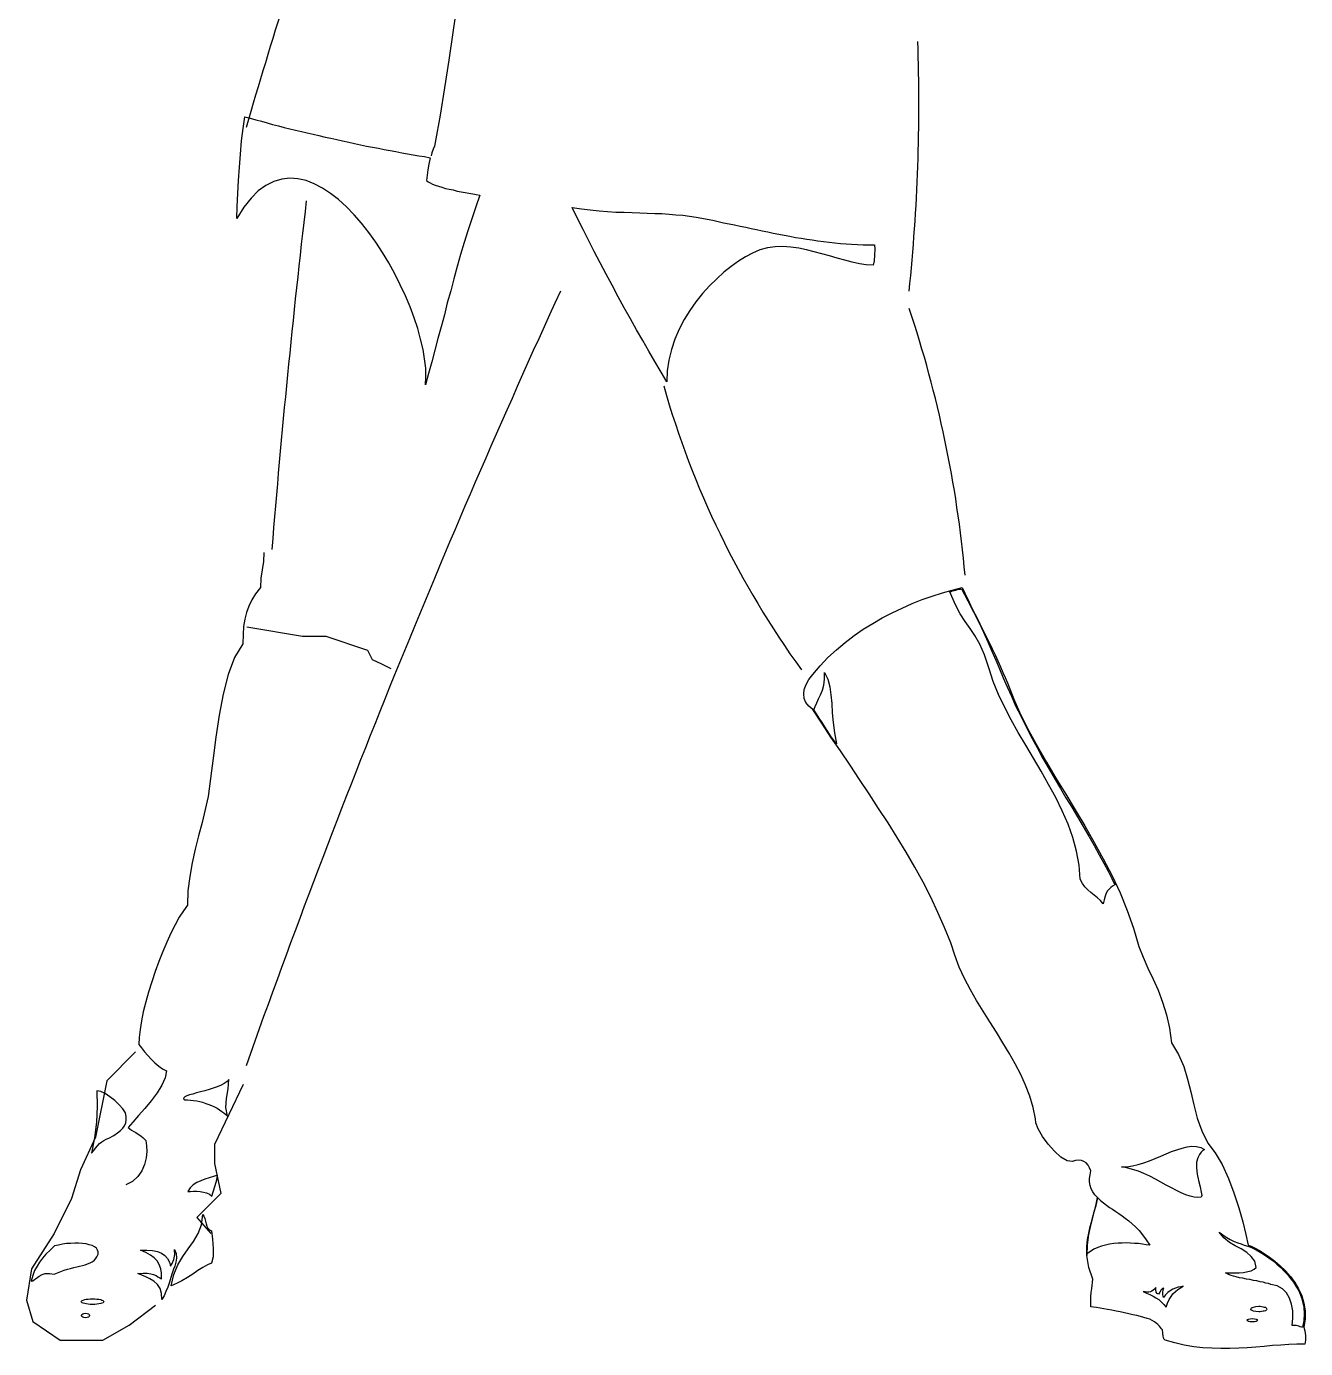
# Model space of a CAD drawing. Header units: millimetres. Extents: x -1580.31 to -1579.41, y 1849.77 to 1851.56.
# Drawn here: x -1580.31 to -1579.41, y 1849.773 to 1850.704 of the extents above; entities that cross this region are included whole.
import ezdxf

# ---------------------------------------------------------------- set-up
doc = ezdxf.new("R2010")
doc.units = ezdxf.units.MM
doc.header["$LTSCALE"] = 10
doc.layers.add('Humanos', color=2, linetype='Continuous')

msp = doc.modelspace()

# ---------------------------------------------------------------- linework, layer by layer
at = {"layer": 'Humanos'}
for p, q in [((-1580.15528, 1850.28099), (-1580.11603, 1850.27445)), ((-1580.11603, 1850.27445), (-1580.09968, 1850.27445)), ((-1580.09968, 1850.27445), (-1580.07025, 1850.26465)), ((-1580.07025, 1850.26465), (-1580.06698, 1850.25811)), ((-1580.06698, 1850.25811), (-1580.06044, 1850.25484)), ((-1580.06044, 1850.25484), (-1580.0539, 1850.25157)), ((-1580.23363, 1849.98179), (-1580.25392, 1849.96151)), ((-1580.25392, 1849.96151), (-1580.26186, 1849.92182)), ((-1580.15775, 1849.95886), (-1580.17804, 1849.91653)), ((-1580.26186, 1849.92182), (-1580.27245, 1849.89889)), ((-1580.17804, 1849.91653), (-1580.17804, 1849.9033)), ((-1580.17804, 1849.9033), (-1580.17363, 1849.88214)), ((-1580.27245, 1849.89889), (-1580.27863, 1849.87861)), ((-1580.27863, 1849.87861), (-1580.29098, 1849.85392)), ((-1580.17363, 1849.88214), (-1580.19039, 1849.86538)), ((-1580.19039, 1849.86538), (-1580.18069, 1849.85392)), ((-1580.29098, 1849.85392), (-1580.30686, 1849.82922)), ((-1580.30686, 1849.82922), (-1580.31039, 1849.80718)), ((-1580.31039, 1849.80718), (-1580.30598, 1849.79218)), ((-1580.23804, 1849.78954), (-1580.21951, 1849.80365)), ((-1580.30598, 1849.79218), (-1580.28657, 1849.77895)), ((-1580.25657, 1849.77895), (-1580.23804, 1849.78954)), ((-1580.28657, 1849.77895), (-1580.25657, 1849.77895))]:
    msp.add_line(p, q, dxfattribs=at)
for points in [[(-1579.96827, 1850.9293), (-1579.97352, 1850.91056), (-1579.9784, 1850.89164), (-1579.9827, 1850.87271), (-1579.98664, 1850.85379), (-1579.99019, 1850.83449), (-1579.99338, 1850.81538), (-1579.99638, 1850.79608), (-1579.99937, 1850.77678), (-1580.002, 1850.75729), (-1580.00481, 1850.73799), (-1580.00743, 1850.71851), (-1580.01024, 1850.69921), (-1580.01305, 1850.67972), (-1580.01605, 1850.66042), (-1580.01924, 1850.64112), (-1580.0228, 1850.62183), (-1580.02317, 1850.61939), (-1580.02411, 1850.61714), (-1580.02505, 1850.61471), (-1580.02542, 1850.61246)], [(-1580.02954, 1850.45132), (-1580.02917, 1850.45694), (-1580.02936, 1850.46294), (-1580.03011, 1850.4695), (-1580.03123, 1850.47624), (-1580.03292, 1850.48336), (-1580.03498, 1850.49086), (-1580.0376, 1850.49835), (-1580.04041, 1850.50622), (-1580.0436, 1850.5139), (-1580.04734, 1850.52177), (-1580.0511, 1850.52945), (-1580.0554, 1850.53714), (-1580.05971, 1850.54444), (-1580.06458, 1850.55175), (-1580.06946, 1850.5585), (-1580.07452, 1850.56505), (-1580.07976, 1850.57105), (-1580.08519, 1850.57667), (-1580.09082, 1850.58173), (-1580.09644, 1850.58604), (-1580.10206, 1850.58979), (-1580.10787, 1850.59279), (-1580.11349, 1850.59504), (-1580.1193, 1850.59635), (-1580.12511, 1850.59672), (-1580.13073, 1850.59616), (-1580.13635, 1850.59447), (-1580.14178, 1850.59166), (-1580.14722, 1850.58791), (-1580.15227, 1850.58267), (-1580.15733, 1850.5763), (-1580.16221, 1850.56842), (-1580.16202, 1850.57686), (-1580.16164, 1850.58586), (-1580.16108, 1850.59504), (-1580.16052, 1850.6044), (-1580.15977, 1850.61377), (-1580.15902, 1850.62296), (-1580.15789, 1850.63176), (-1580.15658, 1850.64), (-1580.15283, 1850.63888), (-1580.1489, 1850.63775), (-1580.14497, 1850.63682), (-1580.14103, 1850.6357), (-1580.1371, 1850.63457), (-1580.13298, 1850.63363), (-1580.12904, 1850.63251), (-1580.12492, 1850.63158), (-1580.12099, 1850.63045), (-1580.11686, 1850.62951), (-1580.11274, 1850.62857), (-1580.10861, 1850.62764), (-1580.10449, 1850.6267), (-1580.10018, 1850.62557), (-1580.09606, 1850.62483), (-1580.09194, 1850.62389), (-1580.08782, 1850.62296), (-1580.08351, 1850.62202), (-1580.07938, 1850.62108), (-1580.07526, 1850.62033), (-1580.07114, 1850.61939), (-1580.06683, 1850.61864), (-1580.06271, 1850.6179), (-1580.05859, 1850.61696), (-1580.05447, 1850.61621), (-1580.05034, 1850.61546), (-1580.04622, 1850.61471), (-1580.04228, 1850.61396), (-1580.03816, 1850.61321), (-1580.03423, 1850.61246), (-1580.03011, 1850.6119), (-1580.02617, 1850.61115), (-1580.02711, 1850.60665), (-1580.02786, 1850.60271), (-1580.02842, 1850.59897), (-1580.0288, 1850.59522), (-1580.02767, 1850.59429), (-1580.02617, 1850.59353), (-1580.02448, 1850.5926), (-1580.02261, 1850.59185), (-1580.02036, 1850.5911), (-1580.01793, 1850.59035), (-1580.01549, 1850.5896), (-1580.01287, 1850.58904), (-1580.01006, 1850.58847), (-1580.00725, 1850.58773), (-1580.00443, 1850.58716), (-1580.00162, 1850.58679), (-1579.99901, 1850.58623), (-1579.99619, 1850.58567), (-1579.99376, 1850.58529), (-1579.99132, 1850.58491), (-1579.99413, 1850.57667), (-1579.99694, 1850.56824), (-1579.99975, 1850.55981), (-1580.00219, 1850.55138), (-1580.00481, 1850.54295), (-1580.00725, 1850.53451), (-1580.0095, 1850.52589), (-1580.01174, 1850.51746), (-1580.01418, 1850.50903), (-1580.01624, 1850.5006), (-1580.01849, 1850.49217), (-1580.02074, 1850.48393), (-1580.02299, 1850.47567), (-1580.02505, 1850.46743), (-1580.0273, 1850.45938), (-1580.02954, 1850.45132)], [(-1579.71439, 1850.53564), (-1579.71926, 1850.53582), (-1579.72413, 1850.53658), (-1579.72919, 1850.5377), (-1579.73444, 1850.53901), (-1579.73968, 1850.54051), (-1579.74512, 1850.54201), (-1579.75055, 1850.54351), (-1579.75599, 1850.545), (-1579.76142, 1850.54632), (-1579.76686, 1850.54744), (-1579.77248, 1850.54819), (-1579.77791, 1850.54857), (-1579.78335, 1850.54838), (-1579.78878, 1850.54763), (-1579.79421, 1850.54632), (-1579.79946, 1850.54407), (-1579.80433, 1850.54144), (-1579.8092, 1850.53826), (-1579.81426, 1850.5347), (-1579.81951, 1850.53058), (-1579.82457, 1850.52589), (-1579.82963, 1850.52102), (-1579.8345, 1850.51559), (-1579.83918, 1850.50978), (-1579.84349, 1850.5036), (-1579.84743, 1850.49723), (-1579.85099, 1850.49048), (-1579.85398, 1850.48336), (-1579.85641, 1850.47624), (-1579.85829, 1850.46874), (-1579.85941, 1850.46106), (-1579.8596, 1850.45338), (-1579.86372, 1850.46031), (-1579.86803, 1850.46762), (-1579.87234, 1850.47493), (-1579.87665, 1850.48242), (-1579.88096, 1850.48992), (-1579.88527, 1850.49779), (-1579.88958, 1850.50547), (-1579.89389, 1850.51334), (-1579.8982, 1850.5214), (-1579.90232, 1850.52927), (-1579.90662, 1850.53714), (-1579.91075, 1850.5452), (-1579.91468, 1850.55306), (-1579.91862, 1850.56075), (-1579.92255, 1850.56842), (-1579.92631, 1850.57611), (-1579.91974, 1850.57517), (-1579.91356, 1850.57443), (-1579.90738, 1850.57386), (-1579.90138, 1850.5733), (-1579.89557, 1850.57292), (-1579.88977, 1850.57274), (-1579.88414, 1850.57255), (-1579.87871, 1850.57236), (-1579.87346, 1850.57218), (-1579.86821, 1850.57199), (-1579.86315, 1850.5718), (-1579.8581, 1850.57143), (-1579.85324, 1850.57105), (-1579.84836, 1850.57067), (-1579.84368, 1850.57011), (-1579.83899, 1850.56936), (-1579.83506, 1850.56862), (-1579.83131, 1850.56786), (-1579.82738, 1850.56712), (-1579.82363, 1850.56637), (-1579.81969, 1850.56543), (-1579.81576, 1850.56468), (-1579.81201, 1850.56393), (-1579.80808, 1850.563), (-1579.80414, 1850.56225), (-1579.80039, 1850.56131), (-1579.79646, 1850.56056), (-1579.79253, 1850.55981), (-1579.78859, 1850.55888), (-1579.78484, 1850.55812), (-1579.78091, 1850.55737), (-1579.77697, 1850.55663), (-1579.77304, 1850.55587), (-1579.76911, 1850.55512), (-1579.76517, 1850.55456), (-1579.76123, 1850.55381), (-1579.7573, 1850.55325), (-1579.75336, 1850.55269), (-1579.74943, 1850.55213), (-1579.7453, 1850.55175), (-1579.74137, 1850.55119), (-1579.73744, 1850.55082), (-1579.73351, 1850.55062), (-1579.72957, 1850.55026), (-1579.72545, 1850.55006), (-1579.72151, 1850.54988), (-1579.71739, 1850.54988), (-1579.71346, 1850.54988), (-1579.71326, 1850.54669), (-1579.71346, 1850.54257), (-1579.71383, 1850.53863), (-1579.71439, 1850.53564)], [(-1580.14328, 1850.33328), (-1580.14365, 1850.3269), (-1580.14441, 1850.32109), (-1580.14534, 1850.31529), (-1580.14572, 1850.30873), (-1580.14909, 1850.30423), (-1580.15171, 1850.29992), (-1580.15396, 1850.29561), (-1580.15546, 1850.29112), (-1580.15677, 1850.28643), (-1580.15752, 1850.28119), (-1580.15789, 1850.27557), (-1580.15809, 1850.269), (-1580.16389, 1850.25945), (-1580.16839, 1850.24746), (-1580.17195, 1850.23359), (-1580.17476, 1850.21879), (-1580.17701, 1850.20343), (-1580.17907, 1850.18844), (-1580.18075, 1850.1742), (-1580.18244, 1850.16164), (-1580.18451, 1850.15246), (-1580.18675, 1850.14328), (-1580.18919, 1850.13391), (-1580.19162, 1850.12454), (-1580.19369, 1850.1148), (-1580.19537, 1850.10524), (-1580.19668, 1850.09512), (-1580.19706, 1850.08501), (-1580.19987, 1850.08107), (-1580.20287, 1850.07657), (-1580.20568, 1850.07133), (-1580.20867, 1850.06533), (-1580.21149, 1850.05915), (-1580.21448, 1850.0524), (-1580.21711, 1850.04547), (-1580.21973, 1850.03835), (-1580.22217, 1850.03104), (-1580.22441, 1850.02392), (-1580.22629, 1850.01699), (-1580.22816, 1850.01006), (-1580.22947, 1850.00369), (-1580.23041, 1849.9975), (-1580.23116, 1849.99188), (-1580.23135, 1849.98701), (-1580.22947, 1849.98457), (-1580.22722, 1849.98195), (-1580.22497, 1849.97932), (-1580.22254, 1849.97671), (-1580.21992, 1849.97408), (-1580.21729, 1849.97183), (-1580.21467, 1849.96996), (-1580.21186, 1849.96846), (-1580.21279, 1849.96359), (-1580.21504, 1849.95834), (-1580.21842, 1849.95291), (-1580.22254, 1849.94748), (-1580.22704, 1849.94204), (-1580.23153, 1849.93698), (-1580.23547, 1849.93248), (-1580.23884, 1849.92855), (-1580.23772, 1849.92761), (-1580.2364, 1849.92667), (-1580.23491, 1849.92574), (-1580.23341, 1849.92498), (-1580.23172, 1849.92386), (-1580.22985, 1849.92274), (-1580.22816, 1849.92124), (-1580.22647, 1849.91937), (-1580.22591, 1849.9158), (-1580.22573, 1849.91168), (-1580.2261, 1849.90719), (-1580.22722, 1849.9025), (-1580.2291, 1849.898), (-1580.23191, 1849.89407), (-1580.23565, 1849.8907), (-1580.24034, 1849.88826)], [(-1579.55887, 1849.86915), (-1579.55775, 1849.87346), (-1579.55643, 1849.87946), (-1579.55831, 1849.88133), (-1579.55981, 1849.88339), (-1579.56093, 1849.88545), (-1579.56168, 1849.88789), (-1579.56205, 1849.89033), (-1579.56205, 1849.89276), (-1579.56168, 1849.89539), (-1579.56112, 1849.898), (-1579.56205, 1849.90025), (-1579.56318, 1849.90212), (-1579.56449, 1849.90363), (-1579.56618, 1849.90475), (-1579.56786, 1849.9055), (-1579.56993, 1849.90569), (-1579.57199, 1849.90531), (-1579.57423, 1849.90457), (-1579.57798, 1849.90513), (-1579.58229, 1849.90775), (-1579.58679, 1849.91187), (-1579.59128, 1849.91693), (-1579.59522, 1849.92237), (-1579.59822, 1849.92761), (-1579.5999, 1849.93192), (-1579.60009, 1849.93473), (-1579.60178, 1849.94279), (-1579.60422, 1849.95066), (-1579.60721, 1849.95834), (-1579.61059, 1849.96602), (-1579.61452, 1849.97352), (-1579.61864, 1849.98083), (-1579.62314, 1849.98814), (-1579.62764, 1849.99563), (-1579.63232, 1850.00293), (-1579.637, 1850.01043), (-1579.64169, 1850.01793), (-1579.646, 1850.02561), (-1579.65012, 1850.03348), (-1579.65387, 1850.04153), (-1579.65705, 1850.04997), (-1579.65987, 1850.05859), (-1579.66417, 1850.06926), (-1579.66886, 1850.07995), (-1579.67392, 1850.09063), (-1579.67935, 1850.1013), (-1579.68516, 1850.1118), (-1579.69116, 1850.12229), (-1579.69753, 1850.1326), (-1579.7039, 1850.14309), (-1579.71065, 1850.15321), (-1579.7172, 1850.16351), (-1579.72395, 1850.17364), (-1579.73069, 1850.18356), (-1579.73744, 1850.19368), (-1579.74418, 1850.20343), (-1579.75055, 1850.21317), (-1579.75692, 1850.22291), (-1579.75973, 1850.22516), (-1579.7618, 1850.22778), (-1579.76292, 1850.23059), (-1579.7633, 1850.23378), (-1579.76292, 1850.23696), (-1579.76161, 1850.24034), (-1579.75973, 1850.2439), (-1579.75692, 1850.24746), (-1579.75167, 1850.25364), (-1579.74625, 1850.25945), (-1579.74024, 1850.26488), (-1579.73425, 1850.26994), (-1579.72788, 1850.27481), (-1579.72151, 1850.27931), (-1579.71477, 1850.28343), (-1579.70802, 1850.28736), (-1579.70109, 1850.29093), (-1579.69397, 1850.29411), (-1579.68703, 1850.2973), (-1579.67991, 1850.30011), (-1579.67279, 1850.30255), (-1579.66567, 1850.3048), (-1579.65874, 1850.30685), (-1579.65181, 1850.30873), (-1579.64994, 1850.30461), (-1579.64787, 1850.30048), (-1579.64581, 1850.29618), (-1579.64375, 1850.29186), (-1579.6415, 1850.28756), (-1579.63925, 1850.28306), (-1579.63719, 1850.27875), (-1579.63494, 1850.27425), (-1579.63288, 1850.26994), (-1579.63064, 1850.26544), (-1579.62857, 1850.26132), (-1579.6267, 1850.25701), (-1579.62483, 1850.25289), (-1579.62314, 1850.24895), (-1579.62145, 1850.24521), (-1579.61995, 1850.24146), (-1579.61545, 1850.23003), (-1579.6104, 1850.21879), (-1579.60478, 1850.20773), (-1579.59878, 1850.19668), (-1579.59241, 1850.18563), (-1579.58586, 1850.17438), (-1579.57892, 1850.16333), (-1579.57218, 1850.15208), (-1579.56543, 1850.14084), (-1579.55887, 1850.12922), (-1579.5525, 1850.11761), (-1579.54632, 1850.1058), (-1579.5407, 1850.09381), (-1579.53564, 1850.08145), (-1579.53114, 1850.06889), (-1579.52739, 1850.05596), (-1579.52439, 1850.04847), (-1579.52102, 1850.04079), (-1579.51746, 1850.0331), (-1579.5139, 1850.02523), (-1579.51071, 1850.0168), (-1579.50791, 1850.00799), (-1579.50584, 1849.99844), (-1579.50454, 1849.98814), (-1579.49948, 1849.98008), (-1579.49572, 1849.97146), (-1579.49311, 1849.96265), (-1579.49086, 1849.95365), (-1579.48879, 1849.94447), (-1579.48636, 1849.93529), (-1579.48317, 1849.9263), (-1579.47886, 1849.91749), (-1579.47362, 1849.91075), (-1579.46874, 1849.9025), (-1579.46444, 1849.89276), (-1579.4605, 1849.88264), (-1579.45713, 1849.87215), (-1579.45432, 1849.86222), (-1579.45207, 1849.85341), (-1579.45038, 1849.84591), (-1579.44832, 1849.84498), (-1579.44551, 1849.84367), (-1579.44251, 1849.84198), (-1579.43914, 1849.83992), (-1579.43539, 1849.8373), (-1579.43164, 1849.83448), (-1579.4279, 1849.8313), (-1579.42415, 1849.82774), (-1579.42077, 1849.82381), (-1579.41759, 1849.8195), (-1579.41497, 1849.815), (-1579.41272, 1849.81013), (-1579.41122, 1849.80488), (-1579.41028, 1849.79963), (-1579.41047, 1849.79382), (-1579.41141, 1849.78802), (-1579.41066, 1849.78539), (-1579.4101, 1849.78221), (-1579.4101, 1849.77902), (-1579.41066, 1849.77621), (-1579.41628, 1849.77603), (-1579.4219, 1849.77584), (-1579.42752, 1849.77546), (-1579.43333, 1849.77509), (-1579.43914, 1849.77453), (-1579.44514, 1849.77396), (-1579.45113, 1849.77359), (-1579.45713, 1849.77321), (-1579.46331, 1849.77303), (-1579.46968, 1849.77303), (-1579.47605, 1849.77321), (-1579.48242, 1849.77359), (-1579.48879, 1849.77434), (-1579.49554, 1849.77546), (-1579.50209, 1849.77697), (-1579.50884, 1849.77884), (-1579.50978, 1849.77978), (-1579.51034, 1849.78165), (-1579.51053, 1849.7839), (-1579.51071, 1849.78615), (-1579.51147, 1849.78689), (-1579.51221, 1849.78783), (-1579.51296, 1849.78876), (-1579.51409, 1849.78989), (-1579.51521, 1849.79083), (-1579.51653, 1849.79195), (-1579.51802, 1849.79289), (-1579.51971, 1849.79364), (-1579.52158, 1849.7942), (-1579.52383, 1849.79495), (-1579.52627, 1849.79551), (-1579.52889, 1849.79626), (-1579.5317, 1849.79682), (-1579.53451, 1849.79758), (-1579.53751, 1849.79814), (-1579.54051, 1849.79889), (-1579.54351, 1849.79945), (-1579.5465, 1849.80001), (-1579.5495, 1849.80057), (-1579.55213, 1849.80095), (-1579.55474, 1849.80151), (-1579.55719, 1849.80188), (-1579.55924, 1849.80226), (-1579.56112, 1849.80244), (-1579.56112, 1849.80938), (-1579.56093, 1849.81238), (-1579.56056, 1849.81519), (-1579.55981, 1849.82175), (-1579.56262, 1849.83018), (-1579.56393, 1849.83842), (-1579.56393, 1849.83842), (-1579.56393, 1849.83973)], [(-1579.5525, 1850.08613), (-1579.55438, 1850.08838), (-1579.55663, 1850.09025), (-1579.55887, 1850.09212), (-1579.56112, 1850.094), (-1579.56336, 1850.09587), (-1579.56543, 1850.09793), (-1579.56712, 1850.10037), (-1579.56862, 1850.10337), (-1579.56936, 1850.1133), (-1579.57124, 1850.12304), (-1579.57386, 1850.1326), (-1579.57724, 1850.14216), (-1579.58136, 1850.15152), (-1579.58586, 1850.16089), (-1579.59091, 1850.17007), (-1579.59616, 1850.17944), (-1579.60159, 1850.18844), (-1579.60703, 1850.19762), (-1579.61227, 1850.20661), (-1579.61733, 1850.2156), (-1579.62202, 1850.2246), (-1579.62614, 1850.2334), (-1579.62989, 1850.2424), (-1579.6327, 1850.25139), (-1579.63607, 1850.26132), (-1579.63944, 1850.26882), (-1579.64281, 1850.27481), (-1579.64619, 1850.27987), (-1579.64974, 1850.28475), (-1579.65312, 1850.29018), (-1579.65668, 1850.29692), (-1579.66043, 1850.30554), (-1579.65949, 1850.30592), (-1579.65856, 1850.30629), (-1579.65743, 1850.30648), (-1579.65631, 1850.30685), (-1579.65499, 1850.30723), (-1579.65406, 1850.30741), (-1579.65293, 1850.30761), (-1579.65218, 1850.30779), (-1579.64769, 1850.29936), (-1579.64375, 1850.29149), (-1579.64, 1850.28418), (-1579.63682, 1850.27725), (-1579.63382, 1850.27051), (-1579.63101, 1850.26394), (-1579.6282, 1850.25757), (-1579.62557, 1850.25139), (-1579.62295, 1850.24502), (-1579.62014, 1850.23865), (-1579.61714, 1850.23209), (-1579.61414, 1850.22535), (-1579.61059, 1850.21823), (-1579.60683, 1850.21054), (-1579.60253, 1850.20249), (-1579.59785, 1850.19387), (-1579.5956, 1850.18956), (-1579.59279, 1850.18469), (-1579.5896, 1850.17925), (-1579.58622, 1850.17344), (-1579.58248, 1850.16726), (-1579.57873, 1850.1607), (-1579.57461, 1850.15395), (-1579.57067, 1850.14721), (-1579.56655, 1850.14047), (-1579.56262, 1850.13354), (-1579.55887, 1850.12697), (-1579.55531, 1850.12061), (-1579.55213, 1850.11461), (-1579.54913, 1850.10899), (-1579.5465, 1850.10393), (-1579.54444, 1850.09943), (-1579.54594, 1850.09849), (-1579.54725, 1850.09756), (-1579.54838, 1850.09644), (-1579.5495, 1850.09512), (-1579.55044, 1850.09344), (-1579.55119, 1850.09138), (-1579.55194, 1850.08894), (-1579.5525, 1850.08613)], [(-1579.74868, 1850.24895), (-1579.74643, 1850.24409), (-1579.74493, 1850.23884), (-1579.74418, 1850.23322), (-1579.74362, 1850.22703), (-1579.74325, 1850.22048), (-1579.74269, 1850.21373), (-1579.74175, 1850.20642), (-1579.74024, 1850.19874), (-1579.74231, 1850.20155), (-1579.74456, 1850.20436), (-1579.74643, 1850.20736), (-1579.74849, 1850.21054), (-1579.75037, 1850.21354), (-1579.75243, 1850.21673), (-1579.7543, 1850.21972), (-1579.75617, 1850.22254), (-1579.75524, 1850.22497), (-1579.75412, 1850.2276), (-1579.7528, 1850.23022), (-1579.75149, 1850.23303), (-1579.75018, 1850.2364), (-1579.74924, 1850.23996), (-1579.74868, 1850.24409), (-1579.74868, 1850.24895)], [(-1580.16783, 1849.96246), (-1580.16914, 1849.96096), (-1580.1712, 1849.95965), (-1580.17345, 1849.95834), (-1580.17607, 1849.95722), (-1580.17888, 1849.95628), (-1580.18188, 1849.95534), (-1580.18487, 1849.95441), (-1580.18788, 1849.95365), (-1580.19069, 1849.95291), (-1580.19331, 1849.95216), (-1580.19556, 1849.9516), (-1580.19743, 1849.95084), (-1580.19893, 1849.95009), (-1580.19968, 1849.94953), (-1580.19987, 1849.94879), (-1580.19911, 1849.94804), (-1580.19706, 1849.94804), (-1580.19481, 1849.94784), (-1580.19275, 1849.94766), (-1580.1905, 1849.94728), (-1580.18844, 1849.94691), (-1580.18638, 1849.94635), (-1580.18413, 1849.9456), (-1580.18207, 1849.94485), (-1580.18019, 1849.9441), (-1580.17814, 1849.94316), (-1580.17625, 1849.94222), (-1580.17457, 1849.9411), (-1580.17288, 1849.93998), (-1580.17139, 1849.93885), (-1580.17008, 1849.93773), (-1580.16876, 1849.93661), (-1580.17008, 1849.9426), (-1580.16951, 1849.94897), (-1580.16839, 1849.95572), (-1580.16783, 1849.96246)], [(-1580.26451, 1849.91056), (-1580.26301, 1849.91243), (-1580.2617, 1849.91412), (-1580.26039, 1849.9158), (-1580.25889, 1849.91731), (-1580.25739, 1849.91843), (-1580.25589, 1849.91956), (-1580.25421, 1849.92049), (-1580.25233, 1849.92105), (-1580.24896, 1849.92293), (-1580.24634, 1849.9248), (-1580.24409, 1849.92649), (-1580.24259, 1849.92817), (-1580.24128, 1849.92986), (-1580.24053, 1849.93192), (-1580.24015, 1849.93398), (-1580.24015, 1849.93641), (-1580.24072, 1849.93885), (-1580.24259, 1849.94185), (-1580.24502, 1849.94467), (-1580.24821, 1849.94766), (-1580.25158, 1849.95028), (-1580.25496, 1849.95253), (-1580.25814, 1849.95385), (-1580.26076, 1849.95441), (-1580.26058, 1849.94335), (-1580.26114, 1849.93229), (-1580.26245, 1849.92124), (-1580.26451, 1849.91056)], [(-1579.53976, 1849.901), (-1579.53582, 1849.901), (-1579.53189, 1849.90156), (-1579.52795, 1849.9025), (-1579.52383, 1849.90381), (-1579.5199, 1849.90513), (-1579.51596, 1849.90681), (-1579.51203, 1849.9085), (-1579.50809, 1849.91018), (-1579.50434, 1849.91168), (-1579.5006, 1849.91299), (-1579.49704, 1849.91412), (-1579.49347, 1849.91506), (-1579.4901, 1849.91544), (-1579.48692, 1849.91524), (-1579.48392, 1849.9145), (-1579.48111, 1849.91319), (-1579.48242, 1849.91243), (-1579.48355, 1849.91131), (-1579.48486, 1849.90962), (-1579.48598, 1849.90719), (-1579.48692, 1849.90419), (-1579.48692, 1849.90025), (-1579.48636, 1849.89576), (-1579.48542, 1849.89126), (-1579.48429, 1849.88695), (-1579.48355, 1849.8832), (-1579.48317, 1849.88077), (-1579.48355, 1849.87964), (-1579.48598, 1849.87927), (-1579.48842, 1849.87964), (-1579.49123, 1849.8802), (-1579.49441, 1849.88133), (-1579.4976, 1849.88264), (-1579.50097, 1849.88433), (-1579.50454, 1849.8862), (-1579.50828, 1849.88808), (-1579.51203, 1849.89013), (-1579.51577, 1849.8922), (-1579.51971, 1849.89426), (-1579.52383, 1849.89613), (-1579.52776, 1849.89782), (-1579.53189, 1849.89913), (-1579.53582, 1849.90025), (-1579.53976, 1849.901)], [(-1580.17589, 1849.89501), (-1580.1787, 1849.89407), (-1580.18188, 1849.89314), (-1580.18487, 1849.8922), (-1580.18768, 1849.89107), (-1580.1905, 1849.88995), (-1580.19312, 1849.88826), (-1580.19518, 1849.8862), (-1580.19687, 1849.88358), (-1580.19499, 1849.88358), (-1580.19275, 1849.88376), (-1580.1905, 1849.88376), (-1580.18806, 1849.88358), (-1580.18581, 1849.8832), (-1580.18356, 1849.88264), (-1580.1815, 1849.88171), (-1580.17982, 1849.88039), (-1580.17888, 1849.88339), (-1580.17757, 1849.8877), (-1580.17645, 1849.89182), (-1580.17589, 1849.89501)], [(-1579.55625, 1849.87908), (-1579.55438, 1849.87721), (-1579.55231, 1849.87552), (-1579.55025, 1849.87384), (-1579.54819, 1849.87233), (-1579.54594, 1849.87102), (-1579.54369, 1849.86952), (-1579.54144, 1849.86803), (-1579.53919, 1849.86653), (-1579.53695, 1849.86484), (-1579.53451, 1849.86297), (-1579.53208, 1849.8609), (-1579.52983, 1849.85866), (-1579.5272, 1849.85604), (-1579.52477, 1849.85304), (-1579.52234, 1849.84947), (-1579.51971, 1849.84573), (-1579.52234, 1849.8461), (-1579.52495, 1849.84648), (-1579.52758, 1849.84686), (-1579.53039, 1849.84704), (-1579.53339, 1849.84723), (-1579.5362, 1849.84742), (-1579.53919, 1849.84723), (-1579.54201, 1849.84723), (-1579.545, 1849.84686), (-1579.548, 1849.84648), (-1579.55081, 1849.84573), (-1579.55362, 1849.84498), (-1579.55625, 1849.84404), (-1579.55906, 1849.84292), (-1579.56149, 1849.84142), (-1579.56393, 1849.83973), (-1579.56393, 1849.84479), (-1579.56356, 1849.84967), (-1579.56262, 1849.85435), (-1579.56168, 1849.85903), (-1579.56037, 1849.86371), (-1579.55906, 1849.86859), (-1579.55756, 1849.87365), (-1579.55625, 1849.87908)], [(-1580.20849, 1849.81706), (-1580.20661, 1849.82512), (-1580.2038, 1849.83187), (-1580.20024, 1849.83786), (-1580.1965, 1849.8431), (-1580.19275, 1849.84835), (-1580.18956, 1849.85397), (-1580.18712, 1849.86016), (-1580.18619, 1849.86747), (-1580.18544, 1849.86615), (-1580.18487, 1849.86447), (-1580.18431, 1849.86278), (-1580.18394, 1849.8609), (-1580.18338, 1849.85922), (-1580.18263, 1849.85772), (-1580.1815, 1849.8566), (-1580.18019, 1849.85585), (-1580.17944, 1849.85004), (-1580.17907, 1849.84348), (-1580.17907, 1849.83748), (-1580.18019, 1849.83318), (-1580.183, 1849.83187), (-1580.18619, 1849.82999), (-1580.18975, 1849.82793), (-1580.19331, 1849.82549), (-1580.19706, 1849.82305), (-1580.20099, 1849.82081), (-1580.20474, 1849.81875), (-1580.20849, 1849.81706)], [(-1579.55999, 1849.86503), (-1579.56131, 1849.86053), (-1579.56149, 1849.85959)], [(-1579.55999, 1849.86503), (-1579.55943, 1849.86709), (-1579.55887, 1849.86915), (-1579.55887, 1849.86915)], [(-1579.55887, 1849.86915), (-1579.55887, 1849.86915)], [(-1579.56149, 1849.85959), (-1579.5628, 1849.85341), (-1579.56374, 1849.8461), (-1579.56393, 1849.83842), (-1579.56393, 1849.83973)], [(-1580.30705, 1849.82044), (-1580.30592, 1849.82081), (-1580.3048, 1849.82156), (-1580.30329, 1849.82268), (-1580.30142, 1849.82399), (-1580.29936, 1849.82512), (-1580.29711, 1849.82587), (-1580.29411, 1849.82587), (-1580.29093, 1849.8253), (-1580.28849, 1849.82643), (-1580.28625, 1849.82737), (-1580.28381, 1849.82812), (-1580.28156, 1849.82886), (-1580.27931, 1849.82942), (-1580.27706, 1849.82999), (-1580.27501, 1849.83055), (-1580.27294, 1849.83093), (-1580.27089, 1849.83149), (-1580.269, 1849.83205), (-1580.26732, 1849.83261), (-1580.26563, 1849.83336), (-1580.26414, 1849.83411), (-1580.26283, 1849.83505), (-1580.2617, 1849.83617), (-1580.26076, 1849.83748), (-1580.26002, 1849.83936), (-1580.25982, 1849.84105), (-1580.26039, 1849.84236), (-1580.26114, 1849.84367), (-1580.26245, 1849.84461), (-1580.26414, 1849.84554), (-1580.2662, 1849.8461), (-1580.26844, 1849.84667), (-1580.27089, 1849.84704), (-1580.27369, 1849.84723), (-1580.27631, 1849.84723), (-1580.27931, 1849.84704), (-1580.28212, 1849.84686), (-1580.28512, 1849.84648), (-1580.28793, 1849.84591), (-1580.29056, 1849.84535), (-1580.29374, 1849.84217), (-1580.29674, 1849.83936), (-1580.29917, 1849.83655), (-1580.30124, 1849.83392), (-1580.30293, 1849.83111), (-1580.30461, 1849.82793), (-1580.30592, 1849.82456), (-1580.30705, 1849.82044)], [(-1579.44813, 1849.84404), (-1579.44495, 1849.84254), (-1579.44195, 1849.84085), (-1579.43895, 1849.83898), (-1579.43596, 1849.83692), (-1579.43296, 1849.83468), (-1579.43033, 1849.83243), (-1579.42752, 1849.82999), (-1579.42509, 1849.82755), (-1579.42265, 1849.82493), (-1579.42059, 1849.82231), (-1579.41852, 1849.81968), (-1579.41684, 1849.81687), (-1579.41515, 1849.81406), (-1579.41384, 1849.81126), (-1579.41291, 1849.80863), (-1579.41215, 1849.80582), (-1579.41141, 1849.80226), (-1579.41103, 1849.79758), (-1579.41122, 1849.79252), (-1579.41235, 1849.78802), (-1579.41291, 1849.7882), (-1579.41384, 1849.7884), (-1579.41478, 1849.78876), (-1579.41572, 1849.78896), (-1579.41665, 1849.78914), (-1579.41778, 1849.78914), (-1579.41872, 1849.78914), (-1579.41946, 1849.78914), (-1579.41909, 1849.79439), (-1579.41909, 1849.79963), (-1579.42003, 1849.80432), (-1579.42134, 1849.80844), (-1579.42358, 1849.81219), (-1579.4264, 1849.815), (-1579.43015, 1849.81706), (-1579.43464, 1849.81819), (-1579.43614, 1849.81875), (-1579.43801, 1849.81912), (-1579.43989, 1849.81968), (-1579.44214, 1849.82006), (-1579.44439, 1849.82062), (-1579.44682, 1849.821), (-1579.44926, 1849.82156), (-1579.45169, 1849.82193), (-1579.45413, 1849.82249), (-1579.45657, 1849.82287), (-1579.45882, 1849.82343), (-1579.46087, 1849.82399), (-1579.46256, 1849.82456), (-1579.46424, 1849.82512), (-1579.46556, 1849.82587), (-1579.46649, 1849.82643), (-1579.4635, 1849.82624), (-1579.46031, 1849.82624), (-1579.45694, 1849.82624), (-1579.45376, 1849.82662), (-1579.45076, 1849.82718), (-1579.44832, 1849.82774), (-1579.44626, 1849.82886), (-1579.44476, 1849.82999), (-1579.44588, 1849.83448), (-1579.44832, 1849.83786), (-1579.45151, 1849.84067), (-1579.45544, 1849.8431), (-1579.45956, 1849.84535), (-1579.46368, 1849.84779), (-1579.46762, 1849.85098), (-1579.47081, 1849.85491), (-1579.46668, 1849.85192), (-1579.46312, 1849.84985), (-1579.46031, 1849.84835), (-1579.45769, 1849.84742), (-1579.45544, 1849.84667), (-1579.45319, 1849.84591), (-1579.45076, 1849.84517), (-1579.44813, 1849.84404)], [(-1580.21504, 1849.8075), (-1580.21523, 1849.81182), (-1580.21635, 1849.81538), (-1580.21823, 1849.81819), (-1580.22067, 1849.82044), (-1580.22348, 1849.82212), (-1580.22647, 1849.82362), (-1580.22928, 1849.82474), (-1580.23191, 1849.82587), (-1580.22834, 1849.82605), (-1580.22535, 1849.82605), (-1580.22292, 1849.82568), (-1580.22085, 1849.82512), (-1580.21916, 1849.82437), (-1580.21785, 1849.82362), (-1580.21655, 1849.82287), (-1580.21542, 1849.82212), (-1580.21542, 1849.82605), (-1580.21579, 1849.82924), (-1580.21691, 1849.83224), (-1580.21842, 1849.83468), (-1580.22048, 1849.83692), (-1580.2231, 1849.8388), (-1580.22629, 1849.84067), (-1580.23003, 1849.84236), (-1580.22554, 1849.84236), (-1580.2216, 1849.84198), (-1580.21823, 1849.84123), (-1580.21542, 1849.84011), (-1580.21298, 1849.83842), (-1580.21111, 1849.83636), (-1580.2098, 1849.83392), (-1580.20905, 1849.83111), (-1580.20793, 1849.83299), (-1580.20661, 1849.8358), (-1580.20586, 1849.83917), (-1580.20624, 1849.84273), (-1580.20492, 1849.83992), (-1580.20474, 1849.83673), (-1580.2053, 1849.83374), (-1580.20605, 1849.83111), (-1580.2068, 1849.82886), (-1580.20773, 1849.82605), (-1580.20867, 1849.82305), (-1580.20961, 1849.81968), (-1580.21092, 1849.81631), (-1580.21223, 1849.81313), (-1580.21354, 1849.81013), (-1580.21504, 1849.8075)], [(-1579.50828, 1849.80207), (-1579.50734, 1849.80488), (-1579.50603, 1849.8075), (-1579.50472, 1849.80975), (-1579.50341, 1849.81162), (-1579.50172, 1849.81313), (-1579.50004, 1849.81463), (-1579.49816, 1849.81575), (-1579.49629, 1849.81687), (-1579.49797, 1849.8165), (-1579.49985, 1849.81612), (-1579.50172, 1849.81556), (-1579.50341, 1849.81481), (-1579.50528, 1849.81369), (-1579.50697, 1849.81256), (-1579.50866, 1849.81088), (-1579.51015, 1849.80901), (-1579.51053, 1849.81088), (-1579.51053, 1849.81256), (-1579.51034, 1849.81425), (-1579.50978, 1849.81556), (-1579.51071, 1849.81519), (-1579.51165, 1849.81425), (-1579.51259, 1849.81275), (-1579.51352, 1849.81126), (-1579.51446, 1849.81182), (-1579.51521, 1849.81275), (-1579.51559, 1849.81425), (-1579.5154, 1849.81594), (-1579.51633, 1849.81481), (-1579.51727, 1849.81406), (-1579.5184, 1849.81331), (-1579.51933, 1849.81294), (-1579.52046, 1849.81275), (-1579.52177, 1849.81275), (-1579.5229, 1849.81294), (-1579.52439, 1849.81313), (-1579.52196, 1849.812), (-1579.51971, 1849.81106), (-1579.51746, 1849.80994), (-1579.5154, 1849.80881), (-1579.51334, 1849.8075), (-1579.51165, 1849.806), (-1579.50978, 1849.80413), (-1579.50828, 1849.80207)], [(-1580.26376, 1849.80807), (-1580.26226, 1849.80807), (-1580.26076, 1849.80788), (-1580.25946, 1849.80769), (-1580.25814, 1849.8075), (-1580.25721, 1849.80713), (-1580.25645, 1849.80676), (-1580.25608, 1849.80638), (-1580.25589, 1849.806), (-1580.25608, 1849.80563), (-1580.25645, 1849.80525), (-1580.25721, 1849.80507), (-1580.25814, 1849.80469), (-1580.25946, 1849.80451), (-1580.26076, 1849.80432), (-1580.26226, 1849.80413), (-1580.26376, 1849.80413), (-1580.26545, 1849.80413), (-1580.26695, 1849.80432), (-1580.26826, 1849.80451), (-1580.26938, 1849.80469), (-1580.27051, 1849.80507), (-1580.27125, 1849.80525), (-1580.27163, 1849.80563), (-1580.27182, 1849.806), (-1580.27163, 1849.80638), (-1580.27125, 1849.80676), (-1580.27051, 1849.80713), (-1580.26938, 1849.8075), (-1580.26826, 1849.80769), (-1580.26695, 1849.80788), (-1580.26545, 1849.80807), (-1580.26376, 1849.80807)], [(-1579.44307, 1849.80282), (-1579.44195, 1849.80282), (-1579.44102, 1849.80263), (-1579.43989, 1849.80244), (-1579.43914, 1849.80226), (-1579.43839, 1849.80207), (-1579.43783, 1849.8017), (-1579.43764, 1849.80113), (-1579.43745, 1849.80076), (-1579.43764, 1849.80039), (-1579.43783, 1849.80001), (-1579.43839, 1849.79963), (-1579.43914, 1849.79945), (-1579.43989, 1849.79926), (-1579.44102, 1849.79907), (-1579.44195, 1849.79889), (-1579.44307, 1849.79889), (-1579.44514, 1849.79907), (-1579.44682, 1849.79945), (-1579.44813, 1849.80001), (-1579.44851, 1849.80076), (-1579.44813, 1849.8017), (-1579.44682, 1849.80226), (-1579.44514, 1849.80263), (-1579.44307, 1849.80282)], [(-1580.26882, 1849.79795), (-1580.2677, 1849.79776), (-1580.26676, 1849.79738), (-1580.2662, 1849.79701), (-1580.26601, 1849.79626), (-1580.2662, 1849.79551), (-1580.26676, 1849.79514), (-1580.2677, 1849.79477), (-1580.26882, 1849.79458), (-1580.26994, 1849.79477), (-1580.27069, 1849.79514), (-1580.27145, 1849.79551), (-1580.27163, 1849.79626), (-1580.27145, 1849.79701), (-1580.27069, 1849.79738), (-1580.26994, 1849.79776), (-1580.26882, 1849.79795)], [(-1579.44757, 1849.7942), (-1579.44607, 1849.79401), (-1579.44495, 1849.79382), (-1579.4442, 1849.79345), (-1579.44382, 1849.79308), (-1579.4442, 1849.79252), (-1579.44495, 1849.79214), (-1579.44607, 1849.79195), (-1579.44757, 1849.79177), (-1579.44907, 1849.79195), (-1579.4502, 1849.79214), (-1579.45094, 1849.79252), (-1579.45132, 1849.79308), (-1579.45094, 1849.79345), (-1579.4502, 1849.79382), (-1579.44907, 1849.79401), (-1579.44757, 1849.7942)]]:
    msp.add_lwpolyline(points, dxfattribs=at)
for centre, radius, start, end in [((-1576.22091, 1849.4857), 4.09859, 161.08807, 163.75355), ((-1580.94949, 1850.64869), 1.26721, 354.04665, 2.00158), ((-1573.43569, 1849.79714), 6.72355, 173.306147, 175.407361), ((-1573.93171, 1847.76407), 6.60414, 155.361741, 160.468488), ((-1580.46887, 1850.24352), 0.82247, 5.14828, 18.54694), ((-1579.25349, 1850.62223), 0.63211, 195.75396, 216.00039)]:
    msp.add_arc(centre, radius, start, end, dxfattribs=at)

doc.saveas('drawing.dxf')
